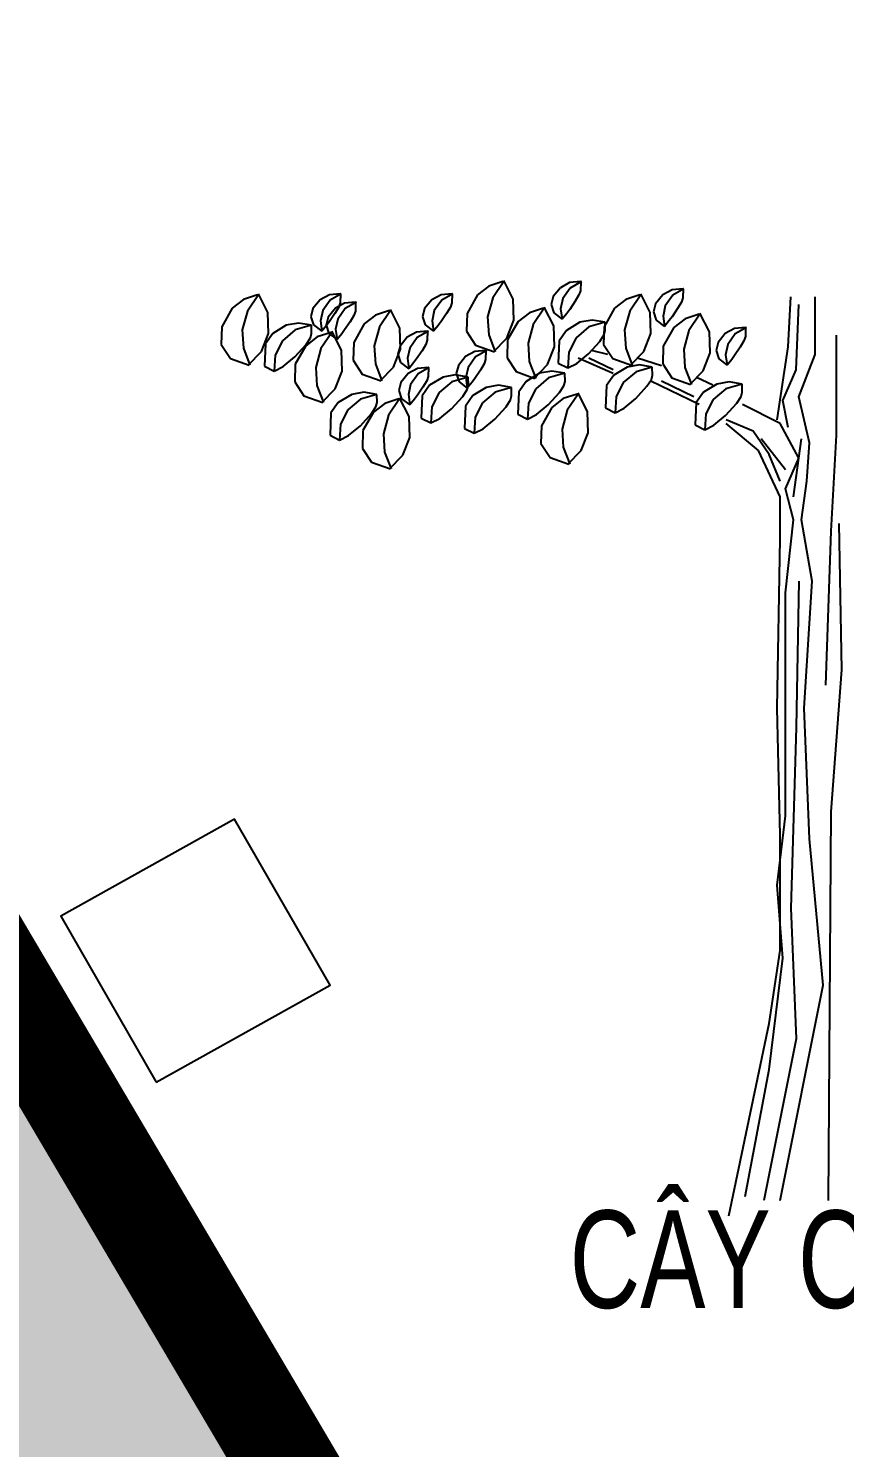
# Model space of a CAD drawing. Header units: millimetres. Extents: x 476643 to 477419, y 1110674 to 1111494.
# Drawn here: x 476834.01 to 476838.19, y 1111032.18 to 1111039.46 of the extents above; entities that cross this region are included whole.
import ezdxf

# ---------------------------------------------------------------- set-up
doc = ezdxf.new("R2010")
doc.units = ezdxf.units.MM
doc.header["$LTSCALE"] = 0.001
doc.header["$MEASUREMENT"] = 0
doc.layers.add('D-CONGTRINH', color=7, linetype='Continuous', lineweight=15)
doc.layers.add('HT_Text', color=7, linetype='Continuous', lineweight=15)
for name, color, linetype in [('HT_duong', 1, 'Continuous'), ('HT_Ho ga', 5, 'Continuous'), ('HT_thuc vat', 3, 'Continuous'), ('Net manh', 252, 'Continuous')]:
    doc.layers.add(name, color=color, linetype=linetype)
doc.styles.add('DIM', font='VAVON.TTF')

# ---------------------------------------------------------------- blocks, each defined once
blk = doc.blocks.new('tree50')
for p, q in [((-1807.4204, 4750.4996), (-1879.5884, 4727.1356)), ((-1803.0988, 4750.4996), (-1859.4468, 4667.5916)), ((-1754.6128, 4660.1676), (-1803.0988, 4756.6996)), ((-1464.94, 4745.6916), (-1512.4984, 4719.5196)), ((-1408.4212, 4750.4996), (-1464.94, 4745.6916)), ((-1404.0756, 4750.4996), (-1461.4484, 4717.7356)), ((-1408.4212, 4750.4996), (-1409.7884, 4704.0156)), ((-3137.3276, 4658.9476), (-3195.2864, 4614.1716)), ((-3065.1596, 4682.3356), (-3137.3276, 4658.9476)), ((-3060.8384, 4682.3356), (-3117.186, 4599.4036)), ((-3012.352, 4591.9796), (-3060.8384, 4688.5356)), ((-2696.6536, 4683.7036), (-2744.2368, 4657.5556)), ((-2640.1352, 4688.5356), (-2696.6536, 4683.7036)), ((-2635.7896, 4688.5356), (-2693.1624, 4655.7476)), ((-2640.1352, 4688.5356), (-2641.5268, 4642.0276)), ((-2124.1684, 4683.7036), (-2171.7268, 4657.5556)), ((-2067.6496, 4688.5356), (-2124.1684, 4683.7036)), ((-2063.304, 4688.5356), (-2120.6772, 4655.7476)), ((-2067.6496, 4688.5356), (-2069.0168, 4642.0276)), ((-1937.5472, 4682.3356), (-1991.136, 4587.8276)), ((-1879.5884, 4727.1356), (-1937.5472, 4682.3356)), ((-1859.4468, 4667.5916), (-1885.4964, 4570.7876)), ((-1751.0484, 4552.1836), (-1754.6128, 4660.1676)), ((-1549.1196, 4674.1316), (-1560.2036, 4632.7516)), ((-1512.4984, 4719.5196), (-1549.1196, 4674.1316)), ((-1499.4856, 4663.7316), (-1511.0824, 4611.4396)), ((-1461.4484, 4717.7356), (-1499.4856, 4663.7316)), ((-1417.0884, 4682.3356), (-1436.888, 4649.7676)), ((-1409.7884, 4704.0156), (-1417.0884, 4682.3356)), ((-1176.976, 4658.9476), (-1234.9348, 4614.1716)), ((-1104.8324, 4682.3356), (-1176.976, 4658.9476)), ((-1100.4868, 4682.3356), (-1156.8344, 4599.4036)), ((-1052.0248, 4591.9796), (-1100.4868, 4688.5356)), ((-987.718, 4682.3356), (-1024.3392, 4636.9516)), ((-940.1352, 4708.4836), (-987.718, 4682.3356)), ((-936.644, 4680.5556), (-974.7056, 4626.5516)), ((-883.6408, 4713.3196), (-940.1352, 4708.4836)), ((-879.2952, 4713.3196), (-936.644, 4680.5556)), ((-885.008, 4666.8316), (-892.308, 4645.1556)), ((-883.6408, 4713.3196), (-885.008, 4666.8316)), ((-344.968, 4416.9076), (-331.152, 4673.2556)), ((-206.98, 4377.4796), (-206.98, 4673.2556)), ((-3195.2864, 4614.1716), (-3248.8752, 4519.6396)), ((-3117.186, 4599.4036), (-3143.2356, 4502.5996)), ((-3008.7876, 4484.0196), (-3012.352, 4591.9796)), ((-2780.8332, 4612.1476), (-2791.9416, 4570.7876)), ((-2744.2368, 4657.5556), (-2780.8332, 4612.1476)), ((-2731.224, 4601.7716), (-2742.7964, 4549.4756)), ((-2693.1624, 4655.7476), (-2731.224, 4601.7716)), ((-2666.1604, 4614.1716), (-2702.7572, 4568.7636)), ((-2668.602, 4587.8036), (-2696.5072, 4545.9836)), ((-2648.802, 4620.3476), (-2668.602, 4587.8036)), ((-2618.5776, 4640.3196), (-2666.1604, 4614.1716)), ((-2615.0864, 4612.3636), (-2653.148, 4558.3876)), ((-2641.5268, 4642.0276), (-2648.802, 4620.3476)), ((-2562.0588, 4645.1556), (-2618.5776, 4640.3196)), ((-2557.7376, 4645.1556), (-2615.0864, 4612.3636)), ((-2563.4504, 4598.6436), (-2570.7504, 4576.9636)), ((-2562.0588, 4645.1556), (-2563.4504, 4598.6436)), ((-2388.5972, 4601.7716), (-2460.7404, 4578.3796)), ((-2384.2512, 4601.7716), (-2440.5988, 4518.8356)), ((-2335.7896, 4511.4116), (-2384.2512, 4607.9716)), ((-2208.348, 4612.1476), (-2219.432, 4570.7876)), ((-2171.7268, 4657.5556), (-2208.348, 4612.1476)), ((-2158.7144, 4601.7716), (-2170.3108, 4549.4756)), ((-2120.6772, 4655.7476), (-2158.7144, 4601.7716)), ((-2096.1164, 4587.8036), (-2124.022, 4545.9836)), ((-2076.3168, 4620.3476), (-2096.1164, 4587.8036)), ((-2069.0168, 4642.0276), (-2076.3168, 4620.3476)), ((-1991.136, 4587.8276), (-1993.9192, 4496.3996)), ((-1671.4096, 4590.7836), (-1729.3684, 4545.9836)), ((-1599.2416, 4614.1716), (-1671.4096, 4590.7836)), ((-1594.9204, 4614.1716), (-1651.268, 4531.2396)), ((-1546.434, 4523.8156), (-1594.9204, 4620.3476)), ((-1560.2036, 4632.7516), (-1546.4828, 4590.3916)), ((-1546.4828, 4590.3916), (-1503.8316, 4558.3876)), ((-1511.0824, 4611.4396), (-1503.8316, 4558.3876)), ((-1479.808, 4587.6596), (-1503.8316, 4558.3876)), ((-1464.7932, 4607.9716), (-1479.808, 4587.6596)), ((-1436.888, 4649.7676), (-1464.7932, 4607.9716)), ((-1234.9348, 4614.1716), (-1288.5236, 4519.6396)), ((-1156.8344, 4599.4036), (-1182.884, 4502.5996)), ((-1048.436, 4484.0196), (-1052.0248, 4591.9796)), ((-1024.3392, 4636.9516), (-1035.4232, 4595.5676)), ((-1035.4232, 4595.5676), (-1021.7024, 4553.2116)), ((-974.7056, 4626.5516), (-986.302, 4574.2556)), ((-912.1076, 4612.5836), (-940.0132, 4570.7876)), ((-892.308, 4645.1556), (-912.1076, 4612.5836)), ((-748.436, 4492.8116), (-796.898, 4589.3676)), ((-303.564, 4298.5956), (-289.768, 4633.7996)), ((-3248.8752, 4519.6396), (-3251.6584, 4428.2356)), ((-2917.8452, 4526.6236), (-2986.4732, 4484.9716)), ((-2855.1496, 4538.0996), (-2917.8452, 4526.6236)), ((-2789.2072, 4526.6236), (-2871.898, 4502.7716)), ((-2789.2072, 4526.6236), (-2855.1496, 4538.0996)), ((-2791.9416, 4570.7876), (-2778.1968, 4528.4076)), ((-2787.9136, 4484.2876), (-2789.2072, 4526.6236)), ((-2778.1968, 4528.4076), (-2735.5452, 4496.3996)), ((-2742.7964, 4549.4756), (-2735.5452, 4496.3996)), ((-2711.5464, 4525.6716), (-2735.5452, 4496.3996)), ((-2702.7572, 4568.7636), (-2713.8656, 4527.4036)), ((-2713.8656, 4527.4036), (-2700.1204, 4485.0236)), ((-2696.5072, 4545.9836), (-2711.5464, 4525.6716)), ((-2653.148, 4558.3876), (-2664.7444, 4506.0916)), ((-2590.55, 4544.4196), (-2618.4556, 4502.5996)), ((-2570.7504, 4576.9636), (-2590.55, 4544.4196)), ((-2518.6996, 4533.5796), (-2572.2884, 4439.0756)), ((-2460.7404, 4578.3796), (-2518.6996, 4533.5796)), ((-2440.5988, 4518.8356), (-2466.6488, 4422.0316)), ((-2219.432, 4570.7876), (-2205.7112, 4528.4076)), ((-2205.7112, 4528.4076), (-2163.06, 4496.3996)), ((-2170.3108, 4549.4756), (-2163.06, 4496.3996)), ((-2139.0364, 4525.6716), (-2163.06, 4496.3996)), ((-2124.022, 4545.9836), (-2139.0364, 4525.6716)), ((-1885.4964, 4570.7876), (-1880.0032, 4477.8676)), ((-1787.1568, 4461.3156), (-1751.0484, 4552.1836)), ((-1729.3684, 4545.9836), (-1782.9572, 4451.4756)), ((-1651.268, 4531.2396), (-1677.3176, 4434.4356)), ((-1542.8696, 4415.8316), (-1546.434, 4523.8156)), ((-1412.01, 4542.2476), (-1480.638, 4500.5996)), ((-1366.0628, 4518.3956), (-1431.9564, 4463.0236)), ((-1349.3148, 4553.7236), (-1412.01, 4542.2476)), ((-1283.3724, 4542.2476), (-1366.0628, 4518.3956)), ((-1283.3724, 4542.2476), (-1349.3148, 4553.7236)), ((-1288.5236, 4519.6396), (-1291.3068, 4428.2356)), ((-1282.054, 4499.9156), (-1283.3724, 4542.2476)), ((-1021.7024, 4553.2116), (-979.0512, 4521.2036)), ((-986.302, 4574.2556), (-979.0512, 4521.2036)), ((-931.346, 4515.0036), (-984.9348, 4420.4956)), ((-955.0276, 4550.4756), (-979.0512, 4521.2036)), ((-940.0132, 4570.7876), (-955.0276, 4550.4756)), ((-873.3872, 4559.8036), (-931.346, 4515.0036)), ((-801.2192, 4583.1676), (-873.3872, 4559.8036)), ((-796.898, 4583.1676), (-853.2456, 4500.2556)), ((-562.6936, 4515.0036), (-619.2124, 4510.1676)), ((-558.348, 4515.0036), (-615.7212, 4482.2396)), ((-562.6936, 4515.0036), (-564.0852, 4468.4916)), ((-3143.2356, 4502.5996), (-3137.7424, 4409.6796)), ((-3044.896, 4393.1516), (-3008.7876, 4484.0196)), ((-2986.4732, 4484.9716), (-3024.2904, 4431.5556)), ((-2937.7912, 4447.3996), (-2974.5344, 4374.0116)), ((-2871.898, 4502.7716), (-2937.7912, 4447.3996)), ((-2760.008, 4466.8316), (-2817.9672, 4422.0316)), ((-2816.2092, 4428.2836), (-2793.6508, 4463.2436)), ((-2793.6508, 4463.2436), (-2787.9136, 4484.2876)), ((-2687.84, 4490.1996), (-2760.008, 4466.8316)), ((-2683.5188, 4490.1996), (-2739.842, 4407.2876)), ((-2700.1204, 4485.0236), (-2657.4936, 4453.0156)), ((-2635.0324, 4399.8636), (-2683.5188, 4496.3996)), ((-2664.7444, 4506.0916), (-2657.4936, 4453.0156)), ((-2633.47, 4482.2876), (-2657.4936, 4453.0156)), ((-2618.4556, 4502.5996), (-2633.47, 4482.2876)), ((-2332.2004, 4403.4316), (-2335.7896, 4511.4116)), ((-2297.508, 4465.4156), (-2334.1292, 4420.0316)), ((-2249.9252, 4491.5876), (-2297.508, 4465.4156)), ((-2246.434, 4463.6356), (-2284.4956, 4409.6316)), ((-2193.4312, 4496.3996), (-2249.9252, 4491.5876)), ((-2189.0852, 4496.3996), (-2246.434, 4463.6356)), ((-2194.7984, 4449.9156), (-2202.098, 4428.2356)), ((-2193.4312, 4496.3996), (-2194.7984, 4449.9156)), ((-1993.9192, 4496.3996), (-1946.8488, 4425.3036)), ((-1880.0032, 4477.8676), (-1846.4584, 4391.0516)), ((-1855.1252, 4391.0516), (-1787.1568, 4461.3156)), ((-1782.9572, 4451.4756), (-1785.7404, 4360.0476)), ((-1518.4556, 4447.1796), (-1523.1672, 4332.6796)), ((-1480.638, 4500.5996), (-1518.4556, 4447.1796)), ((-1431.9564, 4463.0236), (-1468.6996, 4389.6356)), ((-1367.6496, 4380.6276), (-1310.3744, 4443.9076)), ((-1310.3744, 4443.9076), (-1287.8156, 4478.8676)), ((-1287.8156, 4478.8676), (-1282.054, 4499.9156)), ((-1182.884, 4502.5996), (-1177.4152, 4409.6796)), ((-1084.5444, 4393.1516), (-1048.436, 4484.0196)), ((-853.2456, 4500.2556), (-879.2952, 4403.4316)), ((-744.8472, 4384.8516), (-748.436, 4492.8116)), ((-666.7708, 4484.0196), (-703.392, 4438.6116)), ((-619.2124, 4510.1676), (-666.7708, 4484.0196)), ((-615.7212, 4482.2396), (-653.7824, 4428.2356)), ((-571.3608, 4446.8156), (-591.1604, 4414.2716)), ((-564.0852, 4468.4916), (-571.3608, 4446.8156)), ((-96.58, 3963.3796), (-96.58, 4476.0636)), ((-3251.6584, 4428.2356), (-3204.5884, 4357.1396)), ((-3137.7424, 4409.6796), (-3104.1976, 4322.8636)), ((-3112.8648, 4322.8636), (-3044.896, 4393.1516)), ((-3024.2904, 4431.5556), (-3029.0024, 4317.0516)), ((-2974.5344, 4374.0116), (-2979.93, 4292.1276)), ((-2873.4848, 4365.0036), (-2816.2092, 4428.2836)), ((-2817.9672, 4422.0316), (-2871.556, 4327.5276)), ((-2739.842, 4407.2876), (-2765.9164, 4310.4876)), ((-2631.468, 4291.8836), (-2635.0324, 4399.8636)), ((-2572.2884, 4439.0756), (-2575.0716, 4347.6676)), ((-2466.6488, 4422.0316), (-2461.18, 4329.1156)), ((-2368.3088, 4312.5836), (-2332.2004, 4403.4316)), ((-2334.1292, 4420.0316), (-2345.2132, 4378.6516)), ((-2345.2132, 4378.6516), (-2331.468, 4336.2916)), ((-2284.4956, 4409.6316), (-2296.092, 4357.3356)), ((-2221.898, 4395.6676), (-2249.8032, 4353.8676)), ((-2202.098, 4428.2356), (-2221.898, 4395.6676)), ((-1950.682, 4392.4196), (-1998.2652, 4366.2476)), ((-1894.1636, 4397.2516), (-1950.682, 4392.4196)), ((-1889.8176, 4397.2516), (-1947.1908, 4364.4636)), ((-1946.8488, 4425.3036), (-1850.804, 4391.0516)), ((-1894.1636, 4397.2516), (-1895.5552, 4350.7436)), ((-1677.3176, 4434.4356), (-1671.8244, 4341.5156)), ((-1578.978, 4324.9636), (-1542.8696, 4415.8316)), ((-1468.6996, 4389.6356), (-1474.0952, 4307.7516)), ((-1428.1236, 4330.6036), (-1367.6496, 4380.6276)), ((-1269.4808, 4377.4796), (-1352.2688, 4397.1796)), ((-1291.3068, 4428.2356), (-1244.2368, 4357.1396)), ((-1177.4152, 4409.6796), (-1143.846, 4322.8636)), ((-1152.5376, 4322.8636), (-1084.5444, 4393.1516)), ((-984.9348, 4420.4956), (-987.718, 4329.0636)), ((-879.2952, 4403.4316), (-873.802, 4310.5356)), ((-780.9556, 4293.9836), (-744.8472, 4384.8516)), ((-703.392, 4438.6116), (-714.5004, 4397.2516)), ((-714.5004, 4397.2516), (-700.7552, 4354.8716)), ((-653.7824, 4428.2356), (-665.3548, 4375.9396)), ((-665.3548, 4375.9396), (-658.104, 4322.8636)), ((-619.0656, 4372.4476), (-634.0804, 4352.1356)), ((-591.1604, 4414.2716), (-619.0656, 4372.4476)), ((-400.144, 4042.2596), (-344.968, 4416.9076)), ((-289.768, 4160.5716), (-206.98, 4377.4796)), ((-3204.5884, 4357.1396), (-3108.5432, 4322.8636)), ((-3029.0024, 4317.0516), (-2979.93, 4292.1276)), ((-2979.93, 4292.1276), (-2933.9584, 4314.9796)), ((-2933.9584, 4314.9796), (-2873.4848, 4365.0036)), ((-2871.556, 4327.5276), (-2874.3392, 4236.0956)), ((-2765.9164, 4310.4876), (-2760.4232, 4217.5676)), ((-2575.0716, 4347.6676), (-2528.0012, 4276.5756)), ((-2461.18, 4329.1156), (-2427.6108, 4242.2956)), ((-2436.302, 4242.2956), (-2368.3088, 4312.5836)), ((-2331.468, 4336.2916), (-2288.8412, 4304.2836)), ((-2296.092, 4357.3356), (-2288.8412, 4304.2836)), ((-2245.604, 4305.6516), (-2293.1624, 4279.4796)), ((-2264.8176, 4333.5556), (-2288.8412, 4304.2836)), ((-2249.8032, 4353.8676), (-2264.8176, 4333.5556)), ((-2189.0852, 4310.4876), (-2245.604, 4305.6516)), ((-2184.7396, 4310.4876), (-2242.1128, 4277.6996)), ((-2189.0852, 4310.4876), (-2190.4768, 4263.9756)), ((-2034.8616, 4320.8636), (-2045.97, 4279.4796)), ((-1998.2652, 4366.2476), (-2034.8616, 4320.8636)), ((-1985.2524, 4310.4876), (-1996.8244, 4258.1916)), ((-1947.1908, 4364.4636), (-1985.2524, 4310.4876)), ((-1922.6304, 4296.5196), (-1950.5356, 4254.6996)), ((-1902.8304, 4329.0636), (-1922.6304, 4296.5196)), ((-1895.5552, 4350.7436), (-1902.8304, 4329.0636)), ((-1785.7404, 4360.0476), (-1738.6704, 4288.9516)), ((-1671.8244, 4341.5156), (-1638.2796, 4254.6996)), ((-1646.9468, 4254.6996), (-1578.978, 4324.9636)), ((-1523.1672, 4332.6796), (-1474.0952, 4307.7516)), ((-1474.0952, 4307.7516), (-1428.1236, 4330.6036)), ((-1241.8684, 4278.8676), (-1421.2632, 4357.7516)), ((-1241.8684, 4298.5956), (-1366.0628, 4357.7516)), ((-1244.2368, 4357.1396), (-1148.1916, 4322.8636)), ((-1170.1156, 4312.6596), (-1238.768, 4271.0076)), ((-1107.4448, 4324.1556), (-1170.1156, 4312.6596)), ((-1041.5024, 4312.6596), (-1124.1928, 4288.8076)), ((-993.5044, 4318.3236), (-1117.6984, 4357.7516)), ((-1041.5024, 4312.6596), (-1107.4448, 4324.1556)), ((-1040.184, 4270.3236), (-1041.5024, 4312.6596)), ((-987.718, 4329.0636), (-940.648, 4257.9716)), ((-873.802, 4310.5356), (-840.2572, 4223.7196)), ((-848.9484, 4223.7196), (-780.9556, 4293.9836)), ((-700.7552, 4354.8716), (-658.104, 4322.8636)), ((-634.0804, 4352.1356), (-658.104, 4322.8636)), ((-372.556, 4140.8436), (-303.564, 4298.5956)), ((-2874.3392, 4236.0956), (-2827.2688, 4165.0036)), ((-2667.5764, 4201.0116), (-2631.468, 4291.8836)), ((-2528.0012, 4276.5756), (-2431.9564, 4242.2956)), ((-2329.7836, 4234.0956), (-2340.892, 4192.7116)), ((-2293.1624, 4279.4796), (-2329.7836, 4234.0956)), ((-2280.174, 4223.7196), (-2291.7464, 4171.4236)), ((-2242.1128, 4277.6996), (-2280.174, 4223.7196)), ((-2197.7524, 4242.2956), (-2217.552, 4209.7516)), ((-2190.4768, 4263.9756), (-2197.7524, 4242.2956)), ((-2114.2564, 4260.5596), (-2182.884, 4218.9076)), ((-2068.3332, 4236.7076), (-2134.2268, 4181.3356)), ((-2051.5608, 4272.0316), (-2114.2564, 4260.5596)), ((-1985.6428, 4260.5596), (-2068.3332, 4236.7076)), ((-1985.6428, 4260.5596), (-2051.5608, 4272.0316)), ((-2045.97, 4279.4796), (-2032.2248, 4237.1196)), ((-2032.2248, 4237.1196), (-1989.5736, 4205.1156)), ((-1996.8244, 4258.1916), (-1989.5736, 4205.1156)), ((-1965.5744, 4234.3876), (-1989.5736, 4205.1156)), ((-1984.3244, 4218.2236), (-1985.6428, 4260.5596)), ((-1950.5356, 4254.6996), (-1965.5744, 4234.3876)), ((-1738.6704, 4288.9516), (-1642.6252, 4254.6996)), ((-1687.3276, 4238.7556), (-1725.1204, 4185.3396)), ((-1618.6752, 4280.4316), (-1687.3276, 4238.7556)), ((-1572.7524, 4256.5556), (-1638.646, 4201.1836)), ((-1555.98, 4291.9076), (-1618.6752, 4280.4316)), ((-1490.062, 4280.4316), (-1572.7524, 4256.5556)), ((-1490.062, 4280.4316), (-1555.98, 4291.9076)), ((-1494.5052, 4217.0516), (-1488.7436, 4238.0756)), ((-1488.7436, 4238.0756), (-1490.062, 4280.4316)), ((-1238.768, 4271.0076), (-1276.5852, 4217.5916)), ((-1190.0864, 4233.4356), (-1226.8052, 4160.0596)), ((-1124.1928, 4288.8076), (-1190.0864, 4233.4356)), ((-1068.5044, 4214.3196), (-1045.9456, 4249.2796)), ((-800.3156, 4121.1316), (-1048.7044, 4239.4396)), ((-1045.9456, 4249.2796), (-1040.184, 4270.3236)), ((-827.9036, 4160.5716), (-993.5044, 4239.4396)), ((-940.648, 4257.9716), (-844.6028, 4223.7196)), ((-731.3216, 4219.7156), (-814.1096, 4259.1676)), ((-709.7396, 4225.3556), (-778.392, 4183.7036)), ((-647.0444, 4236.8276), (-709.7396, 4225.3556)), ((-581.1264, 4225.3556), (-663.8168, 4201.4996)), ((-581.1264, 4225.3556), (-647.0444, 4236.8276)), ((-579.808, 4183.0196), (-581.1264, 4225.3556)), ((-2827.2688, 4165.0036), (-2731.224, 4130.7476)), ((-2760.4232, 4217.5676), (-2726.8784, 4130.7476)), ((-2735.5452, 4130.7476), (-2667.5764, 4201.0116)), ((-2582.4204, 4172.5476), (-2651.0728, 4130.8836)), ((-2536.4976, 4148.6796), (-2602.3908, 4093.3116)), ((-2519.7248, 4184.0196), (-2582.4204, 4172.5476)), ((-2453.8068, 4172.5476), (-2536.4976, 4148.6796)), ((-2453.8068, 4172.5476), (-2519.7248, 4184.0196)), ((-2452.4888, 4130.1996), (-2453.8068, 4172.5476)), ((-2340.892, 4149.3396), (-2413.0356, 4125.9636)), ((-2336.5464, 4149.3396), (-2392.894, 4066.4196)), ((-2340.892, 4192.7116), (-2327.1468, 4150.3556)), ((-2288.0844, 4058.9836), (-2336.5464, 4155.5436)), ((-2327.1468, 4150.3556), (-2284.4956, 4118.3476)), ((-2291.7464, 4171.4236), (-2284.4956, 4118.3476)), ((-2245.4572, 4167.9316), (-2260.472, 4147.6316)), ((-2217.552, 4209.7516), (-2245.4572, 4167.9316)), ((-2220.7016, 4165.4916), (-2225.4136, 4050.9996)), ((-2182.884, 4218.9076), (-2220.7016, 4165.4916)), ((-2134.2268, 4181.3356), (-2170.9456, 4107.9476)), ((-2069.896, 4098.9516), (-2012.6204, 4162.2196)), ((-2012.6204, 4162.2196), (-1990.062, 4197.1796)), ((-1961.1312, 4166.0876), (-1998.9484, 4112.6836)), ((-1990.062, 4197.1796), (-1984.3244, 4218.2236)), ((-1892.5032, 4207.7516), (-1961.1312, 4166.0876)), ((-1846.556, 4183.8996), (-1912.4496, 4128.5276)), ((-1829.808, 4219.2276), (-1892.5032, 4207.7516)), ((-1763.8656, 4207.7516), (-1846.556, 4183.8996)), ((-1763.8656, 4207.7516), (-1829.808, 4219.2276)), ((-1768.3088, 4144.3716), (-1762.5472, 4165.4156)), ((-1762.5472, 4165.4156), (-1763.8656, 4207.7516)), ((-1725.1204, 4185.3396), (-1729.8568, 4070.8476)), ((-1638.646, 4201.1836), (-1675.3648, 4127.8076)), ((-1574.3392, 4118.7996), (-1517.064, 4182.0676)), ((-1497.9232, 4150.7556), (-1555.882, 4105.9556)), ((-1517.064, 4182.0676), (-1494.5052, 4217.0516)), ((-1425.7552, 4174.1316), (-1497.9232, 4150.7556)), ((-1421.434, 4174.1316), (-1477.7816, 4091.2116)), ((-1372.9476, 4083.7756), (-1421.434, 4180.3356)), ((-1276.5852, 4217.5916), (-1281.2972, 4103.0996)), ((-1226.8052, 4160.0596), (-1232.2248, 4078.1596)), ((-1186.2532, 4101.0236), (-1125.7796, 4151.0516)), ((-1125.7796, 4151.0516), (-1068.5044, 4214.3196)), ((-778.392, 4183.7036), (-816.1848, 4130.2836)), ((-663.8168, 4201.4996), (-729.7104, 4146.1316)), ((-608.1284, 4127.0156), (-585.5696, 4161.9756)), ((-585.5696, 4161.9756), (-579.808, 4183.0196)), ((-234.568, 3923.9516), (-289.768, 4160.5716)), ((-2688.8656, 4077.4676), (-2693.602, 3962.9636)), ((-2651.0728, 4130.8836), (-2688.8656, 4077.4676)), ((-2602.3908, 4093.3116), (-2639.1096, 4019.9236)), ((-2470.9944, 4081.1636), (-2524.5832, 3986.6556)), ((-2480.8088, 4074.1956), (-2458.2504, 4109.1556)), ((-2413.0356, 4125.9636), (-2470.9944, 4081.1636)), ((-2458.2504, 4109.1556), (-2452.4888, 4130.1996)), ((-2260.472, 4147.6316), (-2284.4956, 4118.3476)), ((-2170.9456, 4107.9476), (-2176.3412, 4026.0636)), ((-2130.394, 4048.9116), (-2069.896, 4098.9516)), ((-1998.9484, 4112.6836), (-2003.6604, 3998.1796)), ((-1912.4496, 4128.5276), (-1949.1928, 4055.1396)), ((-1848.1428, 4046.1316), (-1790.8676, 4109.4116)), ((-1790.8676, 4109.4116), (-1768.3088, 4144.3716)), ((-1675.3648, 4127.8076), (-1680.7844, 4045.9116)), ((-1634.8128, 4068.7756), (-1574.3392, 4118.7996)), ((-1555.882, 4105.9556), (-1609.4712, 4011.4516)), ((-1477.7816, 4091.2116), (-1503.8316, 3994.3956)), ((-1369.3832, 3975.8036), (-1372.9476, 4083.7756)), ((-1281.2972, 4103.0996), (-1232.2248, 4078.1596)), ((-1232.2248, 4078.1596), (-1186.2532, 4101.0236)), ((-816.1848, 4130.2836), (-820.9212, 4015.7836)), ((-729.7104, 4146.1316), (-766.4292, 4072.7396)), ((-665.4036, 4063.7316), (-608.1284, 4127.0156)), ((-386.352, 4022.5356), (-579.5396, 4121.1316)), ((-344.968, 4002.8196), (-372.556, 4140.8436)), ((-2639.1096, 4019.9236), (-2644.5296, 3938.0356)), ((-2598.558, 3960.8876), (-2538.0844, 4010.9116)), ((-2538.0844, 4010.9116), (-2480.8088, 4074.1956)), ((-2392.894, 4066.4196), (-2418.9436, 3969.6036)), ((-2284.4956, 3951.0116), (-2288.0844, 4058.9836)), ((-2225.4136, 4050.9996), (-2176.3412, 4026.0636)), ((-2176.3412, 4026.0636), (-2130.394, 4048.9116)), ((-1949.1928, 4055.1396), (-1954.5884, 3973.2436)), ((-1908.6164, 3996.1076), (-1848.1428, 4046.1316)), ((-1729.8568, 4070.8476), (-1680.7844, 4045.9116)), ((-1680.7844, 4045.9116), (-1634.8128, 4068.7756)), ((-1609.4712, 4011.4516), (-1612.2544, 3920.0316)), ((-820.9212, 4015.7836), (-771.8488, 3990.8436)), ((-766.4292, 4072.7396), (-771.8488, 3990.8436)), ((-771.8488, 3990.8436), (-725.8772, 4013.7076)), ((-725.8772, 4013.7076), (-665.4036, 4063.7316)), ((-524.3392, 3983.1036), (-662.3276, 4042.2596)), ((-496.752, 3884.5076), (-662.3276, 4022.5356)), ((-289.768, 3845.0676), (-386.352, 4022.5356)), ((-2693.602, 3962.9636), (-2644.5296, 3938.0356)), ((-2644.5296, 3938.0356), (-2598.558, 3960.8876)), ((-2524.5832, 3986.6556), (-2527.3664, 3895.2396)), ((-2418.9436, 3969.6036), (-2413.4748, 3876.6956)), ((-2320.604, 3860.1556), (-2284.4956, 3951.0116)), ((-2003.6604, 3998.1796), (-1954.5884, 3973.2436)), ((-1954.5884, 3973.2436), (-1908.6164, 3996.1076)), ((-1503.8316, 3994.3956), (-1498.3384, 3901.4876)), ((-1405.4916, 3884.9356), (-1369.3832, 3975.8036)), ((-441.552, 3864.7956), (-524.3392, 3983.1036)), ((-358.764, 3785.9116), (-482.956, 3943.6636)), ((-317.356, 3647.8876), (-275.976, 3943.6636)), ((-124.192, 3470.4236), (-96.58, 3963.3796)), ((-2527.3664, 3895.2396), (-2480.2964, 3824.1316)), ((-2413.4748, 3876.6956), (-2379.9056, 3789.8796)), ((-2388.5972, 3789.8796), (-2320.604, 3860.1556)), ((-1612.2544, 3920.0316), (-1565.184, 3848.9276)), ((-1498.3384, 3901.4876), (-1464.7932, 3814.6716)), ((-1473.4604, 3814.6716), (-1405.4916, 3884.9356)), ((-386.352, 3647.8876), (-496.752, 3884.5076)), ((-386.352, 3726.7716), (-441.552, 3864.7956)), ((-248.364, 3726.7716), (-234.568, 3923.9516)), ((-2480.2964, 3824.1316), (-2384.2512, 3789.8796)), ((-1565.184, 3848.9276), (-1469.1392, 3814.6716)), ((-358.764, 3687.3276), (-289.768, 3845.0676)), ((-386.352, 3726.7716), (-386.352, 3726.7716)), ((-275.976, 3529.5756), (-248.364, 3726.7716)), ((-386.352, 3430.9916), (-386.352, 3647.8876)), ((-317.356, 3529.5756), (-358.764, 3687.3276)), ((-358.764, 3154.9316), (-317.356, 3529.5756)), ((-220.776, 3214.0876), (-275.976, 3529.5756)), ((-68.992, 2760.5716), (-82.788, 3509.8636)), ((-400.144, 2563.3796), (-386.352, 3430.9916)), ((-151.78, 2681.6876), (-124.192, 3470.4236)), ((-289.768, 3214.0876), (-303.564, 2464.7956)), ((-262.156, 2563.3796), (-220.776, 3214.0876)), ((-358.764, 2602.8196), (-358.764, 3154.9316)), ((-124.192, 2030.9916), (-68.992, 2760.5716)), ((-386.352, 1912.6836), (-400.144, 2563.3796)), ((-358.764, 2011.2676), (-358.764, 2602.8196)), ((-234.568, 1892.9556), (-262.156, 2563.3796)), ((-303.564, 2464.7956), (-331.152, 1538.0356)), ((-400.144, 1656.3476), (-358.764, 2011.2676)), ((-137.988, 39.4408), (-124.192, 2030.9916)), ((-386.352, 1321.1316), (-386.352, 1912.6836)), ((-165.576, 1143.6636), (-234.568, 1892.9556)), ((-372.556, 1281.6876), (-400.144, 1656.3476)), ((-331.152, 1538.0356), (-303.564, 867.6156)), ((-441.552, 946.4836), (-386.352, 1321.1316)), ((-441.552, 709.8636), (-372.556, 1281.6876)), ((-386.352, 39.4408), (-165.576, 1143.6636)), ((-648.5336, -39.4288), (-441.552, 946.4836)), ((-303.564, 867.6156), (-469.14, 39.4408)), ((-565.7456, 59.1552), (-441.552, 709.8636))]:
    blk.add_line(p, q)
blk = doc.blocks.new('fff')
at = {"layer": 'HT_duong'}
blk.add_lwpolyline([(476873.9471, 1111174.7578), (476870.7029, 1111178.8445), (476868.4674, 1111179.5784), (476834.974, 1111153.0527), (476818.9661, 1111139.9809), (476801.6621, 1111126.0299), (476801.6621, 1111126.0299), (476798.4799, 1111121.44), (476796.4153, 1111116.0323), (476795.3987, 1111104.5487), (476796.7854, 1111098.6341), (476799.1789, 1111094.1109), (476825.7434, 1111048.3467), (476842.4618, 1111020.0143), (476844.5445, 1111018.0114), (476847.7904, 1111017.9435), (476854.9226, 1111021.8728)], dxfattribs=at)
at = {"layer": 'HT_Ho ga', "color": 4}
blk.add_lwpolyline([(476834.6624, 1111034.0542), (476835.5539, 1111034.552), (476835.0637, 1111035.4032), (476834.1722, 1111034.9054)], close=True, dxfattribs=at)
at = {"layer": 'HT_thuc vat', "xscale": 0.0009999999892897904, "yscale": 0.0009999999310821295, "zscale": 0.001}
blk.add_blockref('tree50', (476838.2466, 1111033.409), dxfattribs=at)
at = {"layer": 'HT_Text', "color": 9, "style": 'DIM', "width": 0.75}
blk.add_text('CAÂY COØNG', height=0.5, dxfattribs=at).set_placement((476836.7815, 1111032.8965, 0))

msp = doc.modelspace()

# ---------------------------------------------------------------- hatches: boundary and pattern name
at = {"layer": 'HT_duong', "lineweight": 35}
h = msp.add_hatch(color=8, dxfattribs=at)
h.paths.add_polyline_path([(477048.8869, 1111327.4626), (477027.7754, 1111358.9723), (477020.2701, 1111370.1742), (477008.332, 1111362.8653), (477016.4213, 1111350.7917), (477017.8599, 1111344.6831), (477017.1383, 1111339.4994), (477012.7696, 1111333.596), (476979.4908, 1111315.8936), (476971.1237, 1111317.952), (476961.673, 1111322.5963), (476956.5051, 1111325.872), (476954.5142, 1111328.2208), (476952.1373, 1111336.1948), (476950.5082, 1111341.552), (476944.0211, 1111339.2453), (476951.4415, 1111311.6738), (476952.2304, 1111304.9948), (476951.5865, 1111298.4479), (476949.7582, 1111292.182), (476947.7488, 1111287.8522), (476944.9754, 1111283.905), (476912.7191, 1111237.2965), (476908.6909, 1111231.5679), (476905.1317, 1111227.4196), (476830.3223, 1111166.9894), (476799.591, 1111142.6655), (476792.6427, 1111141.5433), (476785.2887, 1111143.0735), (476778.9826, 1111147.2493), (476775.4549, 1111152.3713), (476762.3258, 1111180.6541), (476747.928, 1111173.644), (476760.345, 1111146.8927), (476762.51, 1111138.7938), (476762.2901, 1111130.0028), (476760.1619, 1111122.3055), (476756.9907, 1111116.7859), (476735.457, 1111099.5515), (476743.8141, 1111087.993), (476759.6068, 1111098.3826), (476775.9594, 1111098.612), (476781.0335, 1111093.1867), (476828.7565, 1111011.4796), (476830.0746, 1111008.3258), (476829.3651, 1111005.7395), (476823.6012, 1110996.6577), (476828.9771, 1110986.6093), (476838.7221, 1110987.9027), (476841.2724, 1110987.7555), (476843.5822, 1110986.1127), (476852.5533, 1110970.8375), (476872.9485, 1110935.6599), (476871.7099, 1110929.87), (476868.2016, 1110926.9263), (476873.4977, 1110917.4347), (476877.8107, 1110918.6414), (476881.1677, 1110918.7616), (476884.4141, 1110916.2513), (476895.7642, 1110896.7472), (476895.132, 1110892.0328), (476890.2669, 1110888.6443), (476893.2729, 1110883.6795), (476898.4186, 1110886.3604), (476901.3785, 1110885.9703), (476903.4096, 1110883.7133), (476924.932, 1110847.1734), (476928.3801, 1110849.1517), (476943.9939, 1110822.8312), (476950.9445, 1110826.1398), (476941.0164, 1110842.3292), (476941.0334, 1110842.3368), (476927.7237, 1110865.746), (476917.8759, 1110882.8019), (476920.9863, 1110885.3836), (476907.496, 1110908.5589), (476893.3537, 1110932.7052), (476851.8669, 1111003.7622), (476851.4405, 1111006.305), (476852.8009, 1111008.3799), (476859.9686, 1111013.191), (476854.9226, 1111021.8728), (476847.7904, 1111017.9435), (476844.5445, 1111018.0114), (476842.4618, 1111020.0143), (476825.7434, 1111048.3467), (476799.1789, 1111094.1109), (476796.7854, 1111098.6341), (476795.3987, 1111104.5487), (476796.4153, 1111116.0323), (476798.4799, 1111121.44), (476801.6621, 1111126.0299), (476818.9661, 1111139.9809), (476834.974, 1111153.0527), (476868.4674, 1111179.5784), (476870.7029, 1111178.8445), (476873.9471, 1111174.7578), (476875.8499, 1111172.5516), (476876.4833, 1111171.6632), (476827.0078, 1111132.4606), (476828.8709, 1111130.1092), (476878.227, 1111169.2172), (476881.3172, 1111164.8823), (476910.9302, 1111113.0438), (476920.6031, 1111118.895), (476886.6232, 1111176.5327), (476903.8625, 1111187.8617), (476907.7238, 1111189.8404), (476910.8978, 1111190.1595), (476913.7296, 1111189.6764), (476918.1923, 1111185.8728), (476929.1414, 1111167.4636), (476939.3738, 1111150.1656), (476950.7745, 1111129.8955), (476953.3893, 1111131.3661), (476941.9726, 1111151.6648), (476931.7216, 1111168.994), (476920.5167, 1111187.8336), (476915.0475, 1111192.4949), (476911.0019, 1111193.1851), (476906.8599, 1111192.7687), (476902.2557, 1111190.4092), (476884.0143, 1111178.4211), (476881.2217, 1111180.9885), (476878.7601, 1111185.1606), (476878.4714, 1111186.5476), (476878.8679, 1111187.779), (476900.1631, 1111204.2814), (476906.5798, 1111209.3668), (476916.2733, 1111204.4634), (476926.7189, 1111192.4107), (476937.2635, 1111174.3323), (476991.8597, 1111079.8757), (477002.1776, 1111061.9917), (477014.8736, 1111068.3705), (477006.4653, 1111083.5074), (477006.7018, 1111088.5615), (477014.3171, 1111096.8102), (477023.7651, 1111101.9907), (477078.6638, 1111132.7368), (477096.8049, 1111142.8456), (477115.281, 1111153.1389), (477133.6943, 1111163.4267), (477137.3829, 1111165.6421), (477155.5829, 1111167.9695), (477151.757, 1111173.4558), (477114.867, 1111228.6355)])
h.paths.add_polyline_path([(476933.19, 1111209.4814), (476930.7385, 1111214.8356), (476928.9501, 1111222.6843), (476929.1742, 1111230.3941), (476929.9766, 1111237.4784), (476938.1439, 1111249.178), (476947.6881, 1111262.9663), (476959.6922, 1111280.2439), (476966.0318, 1111288.7095), (476972.8871, 1111295.3093), (476974.8153, 1111294.7301), (476975.681, 1111293.7209), (476978.0539, 1111289.9629), (476987.3381, 1111273.5437), (476991.5182, 1111278.36), (476979.4569, 1111300.0535), (476983.8426, 1111302.3598), (477002.2371, 1111311.997), (477020.7335, 1111321.6825), (477025.6611, 1111322.7251), (477029.895, 1111322.591), (477033.9055, 1111321.0627), (477037.6765, 1111318.2918), (477049.6722, 1111301.0034), (477061.0296, 1111283.9995), (477072.5541, 1111266.7389), (477084.0984, 1111249.4224), (477097.8726, 1111228.8636), (477128.6776, 1111182.3742), (477128.8293, 1111179.6728), (477127.4567, 1111176.9838), (477124.9018, 1111174.7083), (477110.0097, 1111166.3195), (477091.6942, 1111156.1466), (477073.4514, 1111145.9051), (477018.2489, 1111115.0502), (477005.6921, 1111108.0648), (477001.8537, 1111106.39), (476998.2591, 1111106.1957), (476993.7804, 1111108.3242), (476988.9821, 1111113.249), (476983.5746, 1111122.517), (476973.1122, 1111140.5279), (476962.7166, 1111158.5244), (476941.6662, 1111194.8077)], flags=16)
at = {"layer": 'Net manh', "lineweight": 35}
h = msp.add_hatch(dxfattribs=at)
h.set_pattern_fill('AR-CONC', color=256, scale=0.5, style=0)
h.set_pattern_definition([(50, (0, 0), (3.586300913, -0.313760675), [0.375, -4.125]), (355, (0, 0), (-0.693756668, 3.760960669), [0.3, -3.3]), (100.4514, (0.299, -0.026), (2.892546909, 3.44719771), [0.31870095, -3.50571056]), (46.1842, (0, 1), (5.336205243, -0.827595072), [0.5625, -6.1875]), (96.6356, (0.4447, 0.931), (4.673313528, 4.870589355), [0.47805144, -5.258565]), (351.1842, (0, 1), (4.673309726, 4.870593005), [0.45, -4.95]), (21, (0.5, 0.75), (2.9845352606, -2.013094453), [0.375, -4.125]), (326, (0.5, 0.75), (1.21657666, 3.625750225), [0.3, -3.3]), (71.4514, (0.7487, 0.5822), (4.201113143, 1.612652484), [0.31870095, -3.50571056]), (37.5, (0, 0), (0.0607992766, 1.6644692692), [0, -3.26, 0, -3.35, 0, -3.3125]), (7.5, (0, 0), (1.3153476872, 1.9720585594), [0, -1.91, 0, -3.185, 0, -1.2625]), (327.5, (-1.115, 0), (2.6691121809, -0.1127743587), [0, -1.25, 0, -3.9, 0, -5.175]), (317.5, (-1.615, 0), (2.9159308467, 0.5005249117), [0, -1.625, 0, -2.59, 0, -3.675])])
h.paths.add_polyline_path([(476919.6775, 1111195.1323), (476905.2698, 1111199.6203), (476881.2217, 1111180.9885), (476884.0143, 1111178.4211), (476902.2557, 1111190.4092), (476906.8599, 1111192.7687), (476911.0019, 1111193.1851), (476915.0475, 1111192.4949), (476920.5167, 1111187.8336), (476931.7216, 1111168.994), (476941.9726, 1111151.6648), (476953.3893, 1111131.3661), (476950.7745, 1111129.8955), (476939.3738, 1111150.1656), (476929.1414, 1111167.4636), (476921.5325, 1111180.2567), (476921.3651, 1111180.1416), (476928.6097, 1111167.4889), (476924.3434, 1111164.8766), (476917.2308, 1111177.2989), (476921.5325, 1111180.2567), (476918.1923, 1111185.8728), (476913.7296, 1111189.6764), (476910.8978, 1111190.1595), (476907.7238, 1111189.8404), (476903.8625, 1111187.8617), (476886.6232, 1111176.5327), (476920.6031, 1111118.895), (476910.9302, 1111113.0438), (476881.3172, 1111164.8823), (476878.227, 1111169.2172), (476828.8709, 1111130.1092), (476827.0078, 1111132.4606), (476876.4833, 1111171.6632), (476875.8499, 1111172.5516), (476873.9471, 1111174.7578), (476815.2574, 1111128.2548), (476815.4015, 1111128.0637), (476820.1927, 1111131.6754), (476824.768, 1111125.606), (476819.9769, 1111121.9942), (476815.2574, 1111128.2548), (476807.4918, 1111122.1017), (476804.7331, 1111107.3679), (476808.1522, 1111109.4439), (476812.3042, 1111102.6057), (476808.8851, 1111100.5297), (476817.6964, 1111084.5967), (476828.1972, 1111067.5752), (476854.9226, 1111021.8728), (476859.9686, 1111013.191), (476861.5477, 1111014.3324), (476860.3591, 1111015.9768), (476861.6988, 1111016.8163), (476866.7768, 1111009.791), (476863.5926, 1111008.0223), (476874.6829, 1110988.8198), (476875.2504, 1110989.1417), (476870.8429, 1110996.4613), (476875.3358, 1110999.1316), (476880.2065, 1110991.9527), (476883.1849, 1110993.083), (476871.5159, 1111012.1058), (476873.4312, 1111013.2807), (476877.4579, 1111006.5898), (476879.9217, 1111007.6115), (476881.2487, 1111005.5627), (476896.2249, 1111014.1223), (476895.0061, 1111016.2653), (476897.1885, 1111017.7806), (476893.4063, 1111024.7632), (476895.6453, 1111025.976), (476908.9622, 1111002.8651), (476917.7914, 1111006.2157), (476936.102, 1111017.4491), (476998.7471, 1111051.4591), (476995.6798, 1111063.6007)])
h.paths.add_polyline_path([(476958.8473, 1111107.7576, -0.265969), (476960.2217, 1111111.3382, -1.094375), (476964.5271, 1111104.9679), (476984.5115, 1111071.0142, -1), (476988.4109, 1111064.3514, -0.523531), (476982.6576, 1111067.0254, -0.350846), (476925.8404, 1111033.5991, -0.510479), (476925.233, 1111027.3761, -0.133155), (476923.2833, 1111026.8475, -0.721058), (476920.9697, 1111033.7974, -0.02831), (476921.3335, 1111034.039), (476901.4338, 1111068.0408, -0.133155), (476899.4841, 1111067.5122, -0.721058), (476897.1705, 1111074.4621, -0.45613), (476902.8683, 1111073.2288, -0.336636)], flags=16)
h.paths.add_polyline_path([(476924.5615, 1111118.7775), (476916.3562, 1111132.9615), (476939.2301, 1111145.0364), (476946.7305, 1111131.5462)], flags=16)
h.paths.add_polyline_path([(476913.5055, 1111131.6522), (476892.287, 1111168.7105), (476914.5537, 1111181.3806), (476924.4499, 1111164.0973), (476935.7725, 1111144.3224)], flags=16)
h.paths.add_polyline_path([(476936.028, 1111144.4789), (476925.0929, 1111163.577), (476929.3591, 1111166.1896), (476940.2943, 1111147.0912)], flags=16)
h.paths.add_polyline_path([(476911.3978, 1111111.3877), (476874.5973, 1111090.0881), (476881.4052, 1111078.3265), (476869.3292, 1111071.3033), (476881.264, 1111050.7821), (476878.8239, 1111049.3538), (476874.6906, 1111056.1374), (476872.2831, 1111055.0136), (476871.0442, 1111057.145), (476856.1125, 1111048.508), (476857.2156, 1111046.3304), (476855.0931, 1111044.7151), (476858.85, 1111037.8691), (476856.6774, 1111036.4796), (476844.8901, 1111057.0901), (476844.8603, 1111057.0728), (476815.4254, 1111108.0845), (476852.1788, 1111128.965), (476845.0719, 1111141.2855), (476863.5255, 1111151.8483), (476882.5308, 1111162.0975)], flags=16)
h.paths.add_polyline_path([(476909.7797, 1111179.8728), (476895.8709, 1111171.858), (476891.8767, 1111178.7895), (476905.7855, 1111186.8043)], flags=16)
h.paths.add_polyline_path([(476882.248, 1111046.6343), (476883.3776, 1111044.5611), (476878.3116, 1111041.583), (476877.182, 1111043.6562)], flags=16)
h.paths.add_polyline_path([(476885.9199, 1111040.2558), (476888.6852, 1111035.4576), (476887.5657, 1111034.7979), (476884.7941, 1111039.607)], flags=16)
h.paths.add_polyline_path([(476875.915, 1111047.6445), (476862.0293, 1111039.5711, -0.988086)], flags=16)
h.paths.add_polyline_path([(476891.0782, 1111031.0673), (476892.3286, 1111029.0608), (476887.4135, 1111026.2036), (476886.2297, 1111028.286)], flags=16)
h.paths.add_polyline_path([(476842.9041, 1111126.4754), (476833.9869, 1111121.5222), (476831.8836, 1111125.2147), (476840.8008, 1111130.1679)], flags=16)
h.paths.add_polyline_path([(476873.6087, 1111041.5798), (476874.7942, 1111039.5586), (476869.6508, 1111036.4759), (476868.5015, 1111038.63)], flags=16)
h.paths.add_polyline_path([(476890.0657, 1111023.1159, -0.976932), (476876.18, 1111015.0425)], flags=16)
h.paths.add_polyline_path([(476882.474, 1111026.1284), (476883.5827, 1111023.9332), (476878.7364, 1111021.112), (476877.6277, 1111023.3072)], flags=16)
h.paths.add_polyline_path([(476833.0682, 1111119.6374), (476818.3901, 1111110.9631), (476815.8463, 1111115.2676), (476830.5244, 1111123.9419)], flags=16)
h.paths.add_polyline_path([(476864.9805, 1111036.6111), (476866.1979, 1111034.4943), (476861.025, 1111031.5192), (476859.8337, 1111033.655)], flags=16)
h.paths.add_polyline_path([(476873.7981, 1111020.9857), (476875.0573, 1111018.8723), (476870.0605, 1111015.9693), (476868.9518, 1111018.1645)], flags=16)

# ---------------------------------------------------------------- linework, layer by layer
at = {"layer": 'D-CONGTRINH', "lineweight": 35, "const_width": 0.5}
msp.add_lwpolyline([(476894.1168, 1110931.4023), (476851.8669, 1111003.7622, -0.412584), (476853.1001, 1111008.51), (476859.9686, 1111013.191), (476854.9226, 1111021.8728), (476847.7904, 1111017.9435, -0.467249), (476842.4618, 1111020.0143), (476830.9696, 1111039.49), (476799.1789, 1111094.1109, -0.311934), (476801.6621, 1111126.0299), (476868.4674, 1111179.5784), (476870.7029, 1111178.8445), (476873.2619, 1111175.6209), (476873.9471, 1111174.7578), (476807.4918, 1111122.1017), (476804.7331, 1111107.3679), (476808.8851, 1111100.5297), (476817.6964, 1111084.5967), (476828.1972, 1111067.5752), (476854.9226, 1111021.8728), (476859.9686, 1111013.191), (476863.5926, 1111008.0223), (476893.0913, 1110956.9462)], format="xyb", dxfattribs=at)
msp.add_lwpolyline([(476873.9471, 1111174.7578), (476870.7029, 1111178.8445), (476868.4674, 1111179.5784), (476834.974, 1111153.0527), (476818.9661, 1111139.9809), (476801.6621, 1111126.0299), (476801.6621, 1111126.0299), (476798.4799, 1111121.44), (476796.4153, 1111116.0323), (476795.3987, 1111104.5487), (476796.7854, 1111098.6341), (476799.1789, 1111094.1109), (476825.7434, 1111048.3467), (476842.4618, 1111020.0143), (476844.5445, 1111018.0114), (476847.7904, 1111017.9435), (476854.9226, 1111021.8728)], dxfattribs=at)

# ---------------------------------------------------------------- block references
at = {"lineweight": 35}
msp.add_blockref('fff', (0, 0), dxfattribs=at)

doc.saveas('drawing.dxf')
